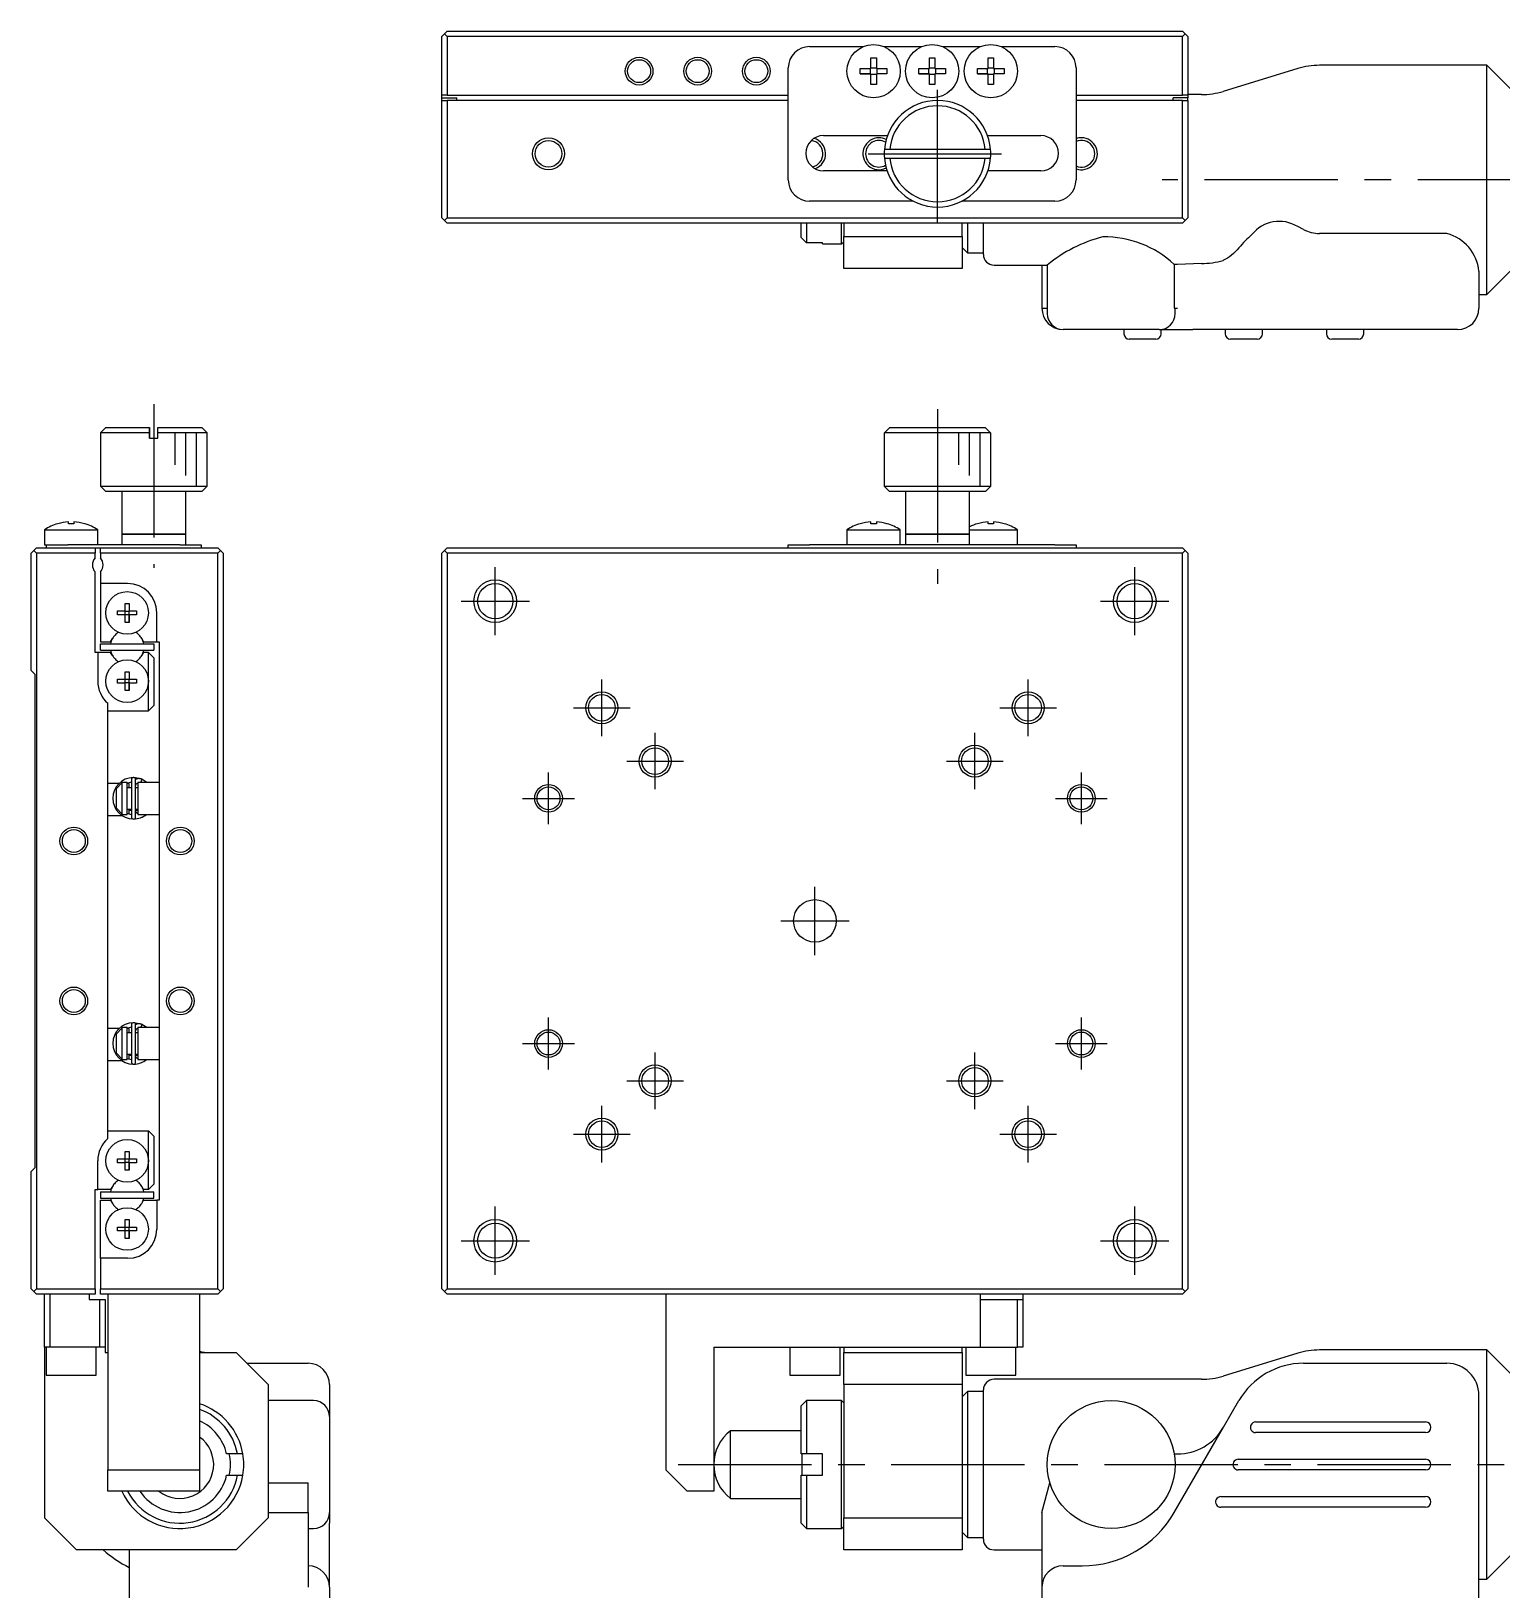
# Model space of a CAD drawing. Extents: x 19 to 476, y 13 to 239.
# Drawn here: x 25.6 to 163.5, y 93.2 to 239.4 of the extents above; entities that cross this region are included whole.
import ezdxf

# ---------------------------------------------------------------- set-up
doc = ezdxf.new("R2010")
doc.units = 0
doc.header["$LTSCALE"] = 10
doc.linetypes.add('CENTER', pattern=[2, 1.25, -0.25, 0.25, -0.25])
doc.layers.get('0').update_dxf_attribs({"linetype": 'CONTINUOUS'})
doc.layers.add('CENTER', color=1, linetype='CENTER')

msp = doc.modelspace()

# ---------------------------------------------------------------- linework, layer by layer
at = {"color": 7, "linetype": 'CONTINUOUS'}
for p, q in [((64.094929, 238.95), (64.344929, 239.2)), ((64.094929, 233.45), (64.094929, 238.95)), ((64.344929, 239.2), (64.594929, 239.45)), ((64.344929, 239.2), (64.594929, 238.95)), ((64.594929, 239.45), (133.594929, 239.45)), ((133.594929, 238.95), (64.594929, 238.95)), ((64.594929, 238.95), (64.594929, 233.45)), ((133.594929, 239.45), (133.844929, 239.2)), ((133.594929, 238.95), (133.844929, 239.2)), ((133.594929, 233.45), (133.594929, 238.95)), ((133.844929, 239.2), (134.094929, 238.95)), ((134.094929, 238.95), (134.094929, 233.45)), ((98.594929, 238), (103.615134, 238)), ((104.334929, 236.95859), (104.854929, 236.95859)), ((104.334929, 235.96), (104.334929, 236.95859)), ((104.854929, 236.95859), (104.854929, 235.96)), ((105.574725, 238), (109.115134, 238)), ((109.834929, 236.95859), (110.354929, 236.95859)), ((109.834929, 235.96), (109.834929, 236.95859)), ((110.354929, 236.95859), (110.354929, 235.96)), ((111.074725, 238), (114.615134, 238)), ((115.334929, 236.95859), (115.854929, 236.95859)), ((115.334929, 235.96), (115.334929, 236.95859)), ((115.854929, 236.95859), (115.854929, 235.96)), ((116.574725, 238), (121.594929, 238)), ((96.594929, 225.5), (96.594929, 236)), ((103.33634, 235.44), (103.33634, 235.96)), ((103.33634, 235.96), (104.334929, 235.96)), ((104.334929, 235.44), (103.33634, 235.44)), ((103.33634, 235.44), (104.293555, 235.44)), ((104.293555, 235.44), (104.293555, 235.96)), ((104.334929, 235.44), (104.293555, 235.44)), ((104.334929, 236.001375), (104.854929, 236.001375)), ((104.334929, 234.44141), (104.334929, 235.44)), ((104.854929, 235.96), (105.853519, 235.96)), ((104.854929, 235.44), (104.854929, 234.44141)), ((105.853519, 235.44), (104.854929, 235.44)), ((104.896304, 235.44), (104.854929, 235.44)), ((104.896304, 235.96), (104.896304, 235.44)), ((105.853519, 235.44), (104.896304, 235.44)), ((105.853519, 235.96), (105.853519, 235.44)), ((108.83634, 235.44), (108.83634, 235.96)), ((108.83634, 235.96), (109.834929, 235.96)), ((109.834929, 235.44), (108.83634, 235.44)), ((108.83634, 235.44), (109.793555, 235.44)), ((109.793555, 235.44), (109.793555, 235.96)), ((109.834929, 235.44), (109.793555, 235.44)), ((109.834929, 236.001375), (110.354929, 236.001375)), ((109.834929, 234.44141), (109.834929, 235.44)), ((110.354929, 235.96), (111.353519, 235.96)), ((110.354929, 235.44), (110.354929, 234.44141)), ((111.353519, 235.44), (110.354929, 235.44)), ((110.396304, 235.44), (110.354929, 235.44)), ((110.396304, 235.96), (110.396304, 235.44)), ((111.353519, 235.44), (110.396304, 235.44)), ((111.353519, 235.96), (111.353519, 235.44)), ((114.33634, 235.44), (114.33634, 235.96)), ((114.33634, 235.96), (115.334929, 235.96)), ((115.334929, 235.44), (114.33634, 235.44)), ((114.33634, 235.44), (115.293555, 235.44)), ((115.293555, 235.44), (115.293555, 235.96)), ((115.334929, 235.44), (115.293555, 235.44)), ((115.334929, 236.001375), (115.854929, 236.001375)), ((115.334929, 234.44141), (115.334929, 235.44)), ((115.854929, 235.96), (116.853519, 235.96)), ((115.854929, 235.44), (115.854929, 234.44141)), ((116.853519, 235.44), (115.854929, 235.44)), ((115.896304, 235.44), (115.854929, 235.44)), ((115.896304, 235.96), (115.896304, 235.44)), ((116.853519, 235.44), (115.896304, 235.44)), ((116.853519, 235.96), (116.853519, 235.44)), ((123.594929, 236), (123.594929, 225.5)), ((144.394984, 235.944461), (137.394875, 233.805539)), ((162.144929, 236.25), (146.440513, 236.25)), ((162.144929, 214.75), (162.144929, 236.25)), ((164.394929, 234), (162.144929, 236.25)), ((104.854929, 235.398625), (104.334929, 235.398625)), ((104.854929, 234.44141), (104.334929, 234.44141)), ((110.354929, 235.398625), (109.834929, 235.398625)), ((110.354929, 234.44141), (109.834929, 234.44141)), ((115.854929, 235.398625), (115.334929, 235.398625)), ((115.854929, 234.44141), (115.334929, 234.44141)), ((64.594929, 233.45), (64.094929, 233.45)), ((64.094929, 233.2), (64.094929, 233.45)), ((64.094929, 233.2), (65.494929, 233.2)), ((64.094929, 232.95), (64.094929, 233.2)), ((64.094929, 221.95), (64.094929, 232.95)), ((64.094929, 232.95), (64.594929, 232.95)), ((64.594929, 233.45), (96.594929, 233.45)), ((64.594929, 232.95), (64.594929, 221.95)), ((96.594929, 232.95), (64.594929, 232.95)), ((65.494929, 232.95), (65.494929, 233.2)), ((123.594929, 233.45), (133.594929, 233.45)), ((133.594929, 232.95), (123.594929, 232.95)), ((134.094929, 233.2), (132.694929, 233.2)), ((132.694929, 232.95), (132.694929, 233.2)), ((134.094929, 233.45), (133.594929, 233.45)), ((133.594929, 221.95), (133.594929, 232.95)), ((133.594929, 232.95), (134.094929, 232.95)), ((135.349346, 233.5), (134.094929, 233.5)), ((134.094929, 233.45), (134.094929, 233.2)), ((134.094929, 232.95), (134.094929, 233.2)), ((134.094929, 232.95), (134.094929, 221.95)), ((99.894929, 229.65), (105.892802, 229.65)), ((115.297057, 229.65), (120.294929, 229.65)), ((106.112742, 228.35), (105.610955, 228.35)), ((115.077116, 228.35), (106.112742, 228.35)), ((115.578904, 228.35), (115.077116, 228.35)), ((105.610955, 227.55), (106.112742, 227.55)), ((105.610955, 227.55), (115.578904, 227.55)), ((106.112742, 227.55), (115.077116, 227.55)), ((115.077116, 227.55), (115.578904, 227.55)), ((105.857842, 226.35), (99.894929, 226.35)), ((120.294929, 226.35), (115.332017, 226.35)), ((108.315127, 223.5), (98.594929, 223.5)), ((121.594929, 223.5), (112.874732, 223.5)), ((64.344929, 221.7), (64.094929, 221.95)), ((64.594929, 221.95), (64.344929, 221.7)), ((64.594929, 221.45), (64.344929, 221.7)), ((64.594929, 221.95), (133.594929, 221.95)), ((133.594929, 221.45), (64.594929, 221.45)), ((97.794929, 220.091673), (97.794929, 221.45)), ((98.294929, 221.45), (98.294929, 219.58392)), ((101.594929, 219.5), (101.594929, 221.45)), ((101.794929, 221.45), (101.794929, 220.2)), ((112.894929, 220.2), (112.894929, 221.45)), ((113.394929, 221.45), (113.394929, 218.65)), ((114.894929, 218.5), (114.894929, 221.45)), ((133.844929, 221.7), (133.594929, 221.95)), ((133.844929, 221.7), (133.594929, 221.45)), ((134.094929, 221.95), (133.844929, 221.7)), ((144.936381, 220.82841), (144.394984, 221.11426)), ((98.294929, 219.58392), (97.794929, 220.091673)), ((99.794929, 219.58392), (98.294929, 219.58392)), ((99.794929, 219.5), (99.794929, 219.58392)), ((99.794929, 219.5), (101.594929, 219.5)), ((101.594929, 219.5), (101.794929, 219.7)), ((101.794929, 220.2), (112.894929, 220.2)), ((101.794929, 217.2), (101.794929, 220.2)), ((112.894929, 220.2), (112.894929, 217.2)), ((158.394929, 220.468847), (146.440513, 220.468847)), ((112.894929, 219.15), (113.394929, 218.65)), ((113.394929, 218.65), (114.894929, 218.65)), ((137.430828, 217.955825), (137.394875, 217.939771)), ((137.623127, 218.053328), (137.430828, 217.955825)), ((137.812742, 218.165072), (137.623127, 218.053328)), ((137.99931, 218.290841), (137.812742, 218.165072)), ((138.182474, 218.430397), (137.99931, 218.290841)), ((138.361885, 218.583471), (138.182474, 218.430397)), ((138.537199, 218.749771), (138.361885, 218.583471)), ((138.708081, 218.92898), (138.537199, 218.749771)), ((138.874204, 219.120753), (138.708081, 218.92898)), ((112.894929, 217.2), (101.794929, 217.2)), ((115.894929, 217.5), (120.894929, 217.5)), ((120.394929, 217.5), (120.394929, 213.45)), ((120.894929, 217.5), (120.894929, 212.95)), ((132.811009, 217.562746), (132.811009, 213.45)), ((133.100701, 217.562746), (132.811009, 217.562746)), ((135.349346, 217.648484), (133.100701, 217.562746)), ((161.394929, 216.937728), (161.394929, 213.45)), ((162.144929, 214.75), (164.394929, 217)), ((161.394929, 214.75), (162.144929, 214.75)), ((120.394929, 213.45), (120.894929, 213.45)), ((132.811009, 213.45), (133.100701, 213.45)), ((132.894929, 212.95), (132.894929, 213.45)), ((131.394929, 211.45), (122.394929, 211.45)), ((128.084269, 211.45), (128.084269, 211.05)), ((131.394929, 211.45), (134.544077, 211.45)), ((131.584269, 211.05), (131.584269, 211.45)), ((140.606254, 211.45), (134.544077, 211.45)), ((137.584269, 211.45), (137.584269, 211.05)), ((144.936381, 211.45), (140.606254, 211.45)), ((141.084269, 211.05), (141.084269, 211.45)), ((158.394929, 211.45), (144.936381, 211.45)), ((147.084269, 211.45), (147.084269, 211.05)), ((150.584269, 211.05), (150.584269, 211.45)), ((159.394929, 211.45), (158.394929, 211.45)), ((131.084269, 210.55), (128.584269, 210.55)), ((140.584269, 210.55), (138.084269, 210.55)), ((150.084269, 210.55), (147.584269, 210.55)), ((32.55, 202.275), (32.05, 201.775)), ((32.55, 202.275), (36.65, 202.275)), ((36.65, 202.275), (36.65, 201.775)), ((36.65, 201.775), (36.65, 202.275)), ((37.45, 202.275), (41.55, 202.275)), ((37.45, 201.775), (37.45, 202.275)), ((42.05, 201.775), (41.55, 202.275)), ((105.610955, 201.775), (106.112742, 202.275)), ((106.112742, 202.275), (115.077116, 202.275)), ((106.112742, 202.275), (115.077116, 202.275)), ((115.077116, 202.275), (115.578904, 201.775)), ((36.65, 201.775), (32.05, 201.775)), ((32.05, 201.775), (32.05, 196.775)), ((36.65, 201.275), (36.65, 201.775)), ((36.65, 201.775), (36.65, 201.275)), ((36.65, 201.275), (37.45, 201.275)), ((42.05, 201.775), (37.45, 201.775)), ((37.45, 201.275), (37.45, 201.775)), ((42.05, 196.775), (42.05, 201.775)), ((105.594929, 201.275), (105.610955, 201.275)), ((105.594929, 201.275), (105.610955, 201.275)), ((105.594929, 201.275), (105.594929, 196.775)), ((115.578904, 201.775), (105.610955, 201.775)), ((105.610955, 201.275), (105.610955, 201.775)), ((115.578904, 201.775), (115.578904, 201.275)), ((115.578904, 201.275), (115.594929, 201.275)), ((115.578904, 201.275), (115.594929, 201.275)), ((115.594929, 196.775), (115.594929, 201.275)), ((32.05, 196.775), (37.05, 196.775)), ((32.05, 196.775), (32.55, 196.275)), ((37.05, 196.275), (32.55, 196.275)), ((34.05, 196.275), (34.05, 192.275)), ((37.05, 196.775), (42.05, 196.775)), ((41.55, 196.275), (37.05, 196.275)), ((40.05, 192.275), (40.05, 196.275)), ((41.55, 196.275), (42.05, 196.775)), ((105.594929, 196.775), (115.594929, 196.775)), ((105.594929, 196.775), (106.094929, 196.275)), ((115.094929, 196.275), (106.094929, 196.275)), ((107.594929, 196.275), (107.594929, 192.275)), ((113.594929, 192.275), (113.594929, 196.275)), ((115.094929, 196.275), (115.594929, 196.775)), ((28.04141, 193.237581), (28.038067, 193.244436)), ((29.04, 193.237581), (29.04, 193.409953)), ((29.56, 193.237581), (29.04, 193.237581)), ((29.56, 193.409953), (29.56, 193.237581)), ((30.561933, 193.244436), (30.55859, 193.237581)), ((103.33634, 193.237581), (103.332997, 193.244436)), ((103.33634, 193.237581), (103.332997, 193.244436)), ((104.334929, 193.237581), (104.334929, 193.409953)), ((104.854929, 193.237581), (104.334929, 193.237581)), ((104.854929, 193.409953), (104.854929, 193.237581)), ((105.856862, 193.244436), (105.853519, 193.237581)), ((105.856862, 193.244436), (105.853519, 193.237581)), ((114.33634, 193.237581), (114.332997, 193.244436)), ((114.33634, 193.237581), (114.332997, 193.244436)), ((115.334929, 193.237581), (115.334929, 193.409953)), ((115.854929, 193.237581), (115.334929, 193.237581)), ((115.854929, 193.409953), (115.854929, 193.237581)), ((116.856862, 193.244436), (116.853519, 193.237581)), ((116.856862, 193.244436), (116.853519, 193.237581)), ((26.8, 192.666657), (31.8, 192.666657)), ((26.8, 192.666657), (26.8, 191.275)), ((31.8, 191.275), (31.8, 192.666657)), ((34.05, 192.275), (37.05, 192.275)), ((37.05, 192.275), (34.05, 192.275)), ((34.05, 192.275), (34.05, 191.275)), ((37.05, 192.275), (40.05, 192.275)), ((40.05, 192.275), (37.05, 192.275)), ((40.05, 191.275), (40.05, 192.275)), ((102.094929, 192.666657), (107.094929, 192.666657)), ((102.094929, 192.666657), (102.094929, 191.275)), ((107.094929, 191.275), (107.094929, 192.666657)), ((107.594929, 192.275), (113.594929, 192.275)), ((113.594929, 192.275), (107.594929, 192.275)), ((107.594929, 192.275), (107.594929, 191.275)), ((113.594929, 192.666657), (118.094929, 192.666657)), ((113.594929, 191.275), (113.594929, 192.275)), ((118.094929, 191.275), (118.094929, 192.666657)), ((25.8, 190.725), (25.55, 190.475)), ((25.55, 179.475), (25.55, 190.475)), ((25.8, 190.725), (26.05, 190.975)), ((26.05, 190.475), (25.8, 190.725)), ((26.05, 190.975), (31.55, 190.975)), ((26.05, 190.475), (26.05, 121.475)), ((31.55, 190.475), (26.05, 190.475)), ((26.8, 191.275), (27, 191.275)), ((27, 190.975), (27, 191.275)), ((27, 191.275), (29, 191.275)), ((30.375, 191.275), (29, 191.275)), ((39.5, 191.275), (30.375, 191.275)), ((31.55, 190.975), (32.05, 190.975)), ((31.55, 190.975), (31.55, 190.475)), ((31.55, 190.036438), (31.55, 190.475)), ((32.05, 190.975), (43.05, 190.975)), ((32.05, 190.475), (32.05, 190.975)), ((32.05, 190.475), (32.05, 190.036438)), ((43.05, 190.475), (32.05, 190.475)), ((39.5, 191.275), (41.5, 191.275)), ((41.5, 191.275), (41.5, 190.975)), ((43.05, 190.975), (43.3, 190.725)), ((43.3, 190.725), (43.05, 190.475)), ((43.05, 121.475), (43.05, 190.475)), ((43.55, 190.475), (43.3, 190.725)), ((43.55, 190.475), (43.55, 121.475)), ((64.344929, 190.725), (64.094929, 190.475)), ((64.094929, 121.475), (64.094929, 190.475)), ((64.594929, 190.975), (64.344929, 190.725)), ((64.594929, 190.475), (64.344929, 190.725)), ((64.594929, 190.975), (133.594929, 190.975)), ((133.594929, 190.475), (64.594929, 190.475)), ((64.594929, 190.475), (64.594929, 121.475)), ((96.594929, 190.975), (96.594929, 191.275)), ((96.594929, 191.275), (98.594929, 191.275)), ((103.519929, 191.275), (98.594929, 191.275)), ((105.669929, 191.275), (103.519929, 191.275)), ((109.019929, 191.275), (105.669929, 191.275)), ((111.169929, 191.275), (109.019929, 191.275)), ((114.519929, 191.275), (111.169929, 191.275)), ((116.669929, 191.275), (114.519929, 191.275)), ((121.594929, 191.275), (116.669929, 191.275)), ((121.594929, 191.275), (123.594929, 191.275)), ((123.594929, 191.275), (123.594929, 190.975)), ((133.844929, 190.725), (133.594929, 190.975)), ((133.844929, 190.725), (133.594929, 190.475)), ((133.594929, 121.475), (133.594929, 190.475)), ((134.094929, 190.475), (133.844929, 190.725)), ((134.094929, 190.475), (134.094929, 121.475)), ((31.55, 181.175), (31.55, 188.713562)), ((32.05, 188.713562), (32.05, 187.625)), ((34.6, 187.625), (32.05, 187.625)), ((32.05, 187.625), (32.05, 182.175)), ((34.37, 185.761361), (34.73, 185.761361)), ((34.37, 185.055), (34.37, 185.761361)), ((34.73, 185.761361), (34.73, 185.055)), ((34.73, 185.761361), (34.73, 185.055)), ((33.663639, 185.055), (34.37, 185.055)), ((33.663639, 184.695), (33.663639, 185.055)), ((34.37, 184.695), (33.663639, 184.695)), ((34.380372, 185.044628), (34.37, 185.055)), ((34.380372, 184.705372), (34.37, 184.695)), ((34.37, 183.988639), (34.37, 184.695)), ((34.380372, 184.705372), (34.380372, 185.044628)), ((34.380372, 185.044628), (34.719628, 185.044628)), ((34.719628, 184.705372), (34.380372, 184.705372)), ((34.719628, 185.044628), (34.73, 185.055)), ((34.719628, 185.044628), (34.719628, 184.705372)), ((34.719628, 184.705372), (34.73, 184.695)), ((34.73, 185.055), (35.436361, 185.055)), ((34.73, 184.695), (34.73, 183.988639)), ((35.436361, 184.695), (34.73, 184.695)), ((34.73, 183.988639), (34.73, 184.695)), ((35.436361, 185.055), (35.436361, 184.695)), ((37.35, 182.175), (37.35, 184.875)), ((34.73, 183.988639), (34.37, 183.988639)), ((32.05, 182.175), (33.005588, 182.175)), ((32.05, 181.975), (37.05, 181.975)), ((32.05, 181.375), (32.05, 181.975)), ((32.05, 181.375), (37.05, 181.375)), ((33.005588, 182.175), (33.175185, 182.46875)), ((35.924815, 182.46875), (36.094412, 182.175)), ((36.094412, 182.175), (37.35, 182.175)), ((37.05, 181.975), (37.05, 181.375)), ((37.35, 182.175), (37.55, 182.175)), ((37.55, 182.175), (37.55, 129.775)), ((31.8, 181.175), (31.55, 181.175)), ((31.8, 181.175), (31.8, 178.475)), ((33.005588, 181.175), (31.8, 181.175)), ((33.175185, 180.88125), (33.005588, 181.175)), ((36.094412, 181.175), (35.924815, 180.88125)), ((36.55, 181.175), (36.094412, 181.175)), ((36.55, 178.475), (36.55, 181.175)), ((36.55, 181.175), (37.05, 180.675)), ((37.05, 180.675), (37.05, 176.175)), ((25.55, 179.475), (25.9, 179.125)), ((25.9, 179.125), (25.9, 132.825)), ((33.663639, 178.655), (34.37, 178.655)), ((33.663639, 178.295), (33.663639, 178.655)), ((34.37, 179.361361), (34.73, 179.361361)), ((34.37, 178.655), (34.37, 179.361361)), ((34.380372, 178.644628), (34.37, 178.655)), ((34.380372, 178.305372), (34.380372, 178.644628)), ((34.380372, 178.644628), (34.719628, 178.644628)), ((34.719628, 178.644628), (34.73, 178.655)), ((34.719628, 178.644628), (34.719628, 178.305372)), ((34.73, 179.361361), (34.73, 178.655)), ((34.73, 179.361361), (34.73, 178.655)), ((34.73, 178.655), (35.436361, 178.655)), ((35.436361, 178.655), (35.436361, 178.295)), ((36.55, 175.675), (36.55, 178.475)), ((34.37, 178.295), (33.663639, 178.295)), ((34.380372, 178.305372), (34.37, 178.295)), ((34.37, 177.588639), (34.37, 178.295)), ((34.73, 177.588639), (34.37, 177.588639)), ((34.719628, 178.305372), (34.380372, 178.305372)), ((34.719628, 178.305372), (34.73, 178.295)), ((34.73, 178.295), (34.73, 177.588639)), ((35.436361, 178.295), (34.73, 178.295)), ((34.73, 177.588639), (34.73, 178.295)), ((32.75, 135.554062), (32.75, 176.395938)), ((32.75, 175.675), (36.55, 175.675)), ((37.05, 176.175), (36.55, 175.675)), ((33.798683, 168.875), (32.75, 168.875)), ((33.55, 168.391515), (34.05, 168.920683)), ((33.55, 166.558485), (33.55, 168.391515)), ((34.05, 168.975), (34.05, 168.920683)), ((34.55, 168.975), (34.05, 168.975)), ((34.05, 168.920683), (34.05, 166.029317)), ((34.54981, 168.917321), (34.961485, 169.028536)), ((34.55, 165.975), (34.55, 168.975)), ((34.75, 168.875), (34.55, 168.875)), ((34.961506, 168.475), (34.55, 168.475)), ((34.75, 168.475), (34.75, 168.875)), ((34.961506, 169.234909), (34.961506, 165.734909)), ((35.931103, 169.268008), (35.183654, 169.428626)), ((35.358138, 169.262204), (35.34999, 169.258279)), ((35.351506, 165.734909), (35.351506, 169.234909)), ((35.351506, 168.633228), (35.35184, 168.647462)), ((35.55, 168.475), (35.351506, 168.475)), ((35.35184, 168.647462), (35.352902, 168.662451)), ((35.352902, 168.662451), (35.354689, 168.677369)), ((35.354689, 168.677369), (35.357198, 168.692181)), ((35.357198, 168.692181), (35.360422, 168.706853)), ((35.389511, 169.276115), (35.358138, 169.262204)), ((35.360422, 168.706853), (35.364354, 168.721349)), ((35.364354, 168.721349), (35.368987, 168.735635)), ((35.368987, 168.735635), (35.374309, 168.749678)), ((35.374309, 168.749678), (35.380309, 168.763444)), ((35.380309, 168.763444), (35.386973, 168.776901)), ((35.386973, 168.776901), (35.394288, 168.790015)), ((35.421527, 169.288441), (35.389511, 169.276115)), ((35.394288, 168.790015), (35.402236, 168.802755)), ((35.402236, 168.802755), (35.410801, 168.81509)), ((35.410801, 168.81509), (35.419963, 168.826989)), ((35.419963, 168.826989), (35.429701, 168.838423)), ((35.454107, 169.29915), (35.421527, 169.288441)), ((35.429701, 168.838423), (35.439994, 168.849363)), ((35.439994, 168.849363), (35.450817, 168.859781)), ((35.450817, 168.859781), (35.462147, 168.869649)), ((35.487171, 169.308217), (35.454107, 169.29915)), ((35.462147, 168.869649), (35.473957, 168.878944)), ((35.473957, 168.878944), (35.486219, 168.887638)), ((35.486219, 168.887638), (35.498903, 168.89571)), ((35.52064, 169.315621), (35.487171, 169.308217)), ((35.498903, 168.89571), (35.51198, 168.903138)), ((35.51198, 168.903138), (35.525418, 168.9099)), ((35.55443, 169.321344), (35.52064, 169.315621)), ((35.525418, 168.9099), (35.539183, 168.915978)), ((35.539183, 168.915978), (35.549977, 168.920178)), ((35.55, 168.975), (35.55, 165.975)), ((37.55, 168.975), (35.55, 168.975)), ((35.588459, 169.325371), (35.55443, 169.321344)), ((35.622643, 169.327693), (35.588459, 169.325371)), ((35.656901, 169.328304), (35.622643, 169.327693)), ((35.691147, 169.327203), (35.656901, 169.328304)), ((35.725298, 169.324392), (35.691147, 169.327203)), ((35.75927, 169.319877), (35.725298, 169.324392)), ((35.79298, 169.31367), (35.75927, 169.319877)), ((35.826346, 169.305784), (35.79298, 169.31367)), ((35.821911, 168.986398), (35.815732, 168.975)), ((35.828245, 168.998513), (35.821911, 168.986398)), ((35.930579, 169.268246), (35.8263, 168.974989)), ((35.859286, 169.296239), (35.826346, 169.305784)), ((35.834692, 169.011263), (35.828245, 168.998513)), ((35.84121, 169.024565), (35.834692, 169.011263)), ((35.847754, 169.038328), (35.84121, 169.024565)), ((35.854281, 169.052461), (35.847754, 169.038328)), ((35.860747, 169.06687), (35.854281, 169.052461)), ((35.891717, 169.285057), (35.859286, 169.296239)), ((35.867109, 169.081458), (35.860747, 169.06687)), ((35.873325, 169.096128), (35.867109, 169.081458)), ((35.879353, 169.110781), (35.873325, 169.096128)), ((35.885152, 169.125321), (35.879353, 169.110781)), ((35.890685, 169.139649), (35.885152, 169.125321)), ((35.895913, 169.15367), (35.890685, 169.139649)), ((35.921894, 169.272982), (35.891717, 169.285057)), ((35.900803, 169.167291), (35.895913, 169.15367)), ((35.905321, 169.18042), (35.900803, 169.167291)), ((35.909438, 169.19297), (35.905321, 169.18042)), ((35.913125, 169.204857), (35.909438, 169.19297)), ((35.916359, 169.216001), (35.913125, 169.204857)), ((35.919117, 169.226328), (35.916359, 169.216001)), ((35.921381, 169.235769), (35.919117, 169.226328)), ((35.920628, 169.27325), (35.922567, 169.272593)), ((35.923136, 169.244261), (35.921381, 169.235769)), ((36.404437, 168.975223), (35.921474, 169.272171)), ((35.922567, 169.272593), (35.923989, 169.270741)), ((35.92437, 169.251747), (35.923136, 169.244261)), ((35.923989, 169.270741), (35.924884, 169.267706)), ((35.925076, 169.258177), (35.92437, 169.251747)), ((35.924884, 169.267706), (35.925247, 169.263509)), ((35.925247, 169.263509), (35.925076, 169.258177)), ((35.95077, 169.259342), (35.931103, 169.268008)), ((32.75, 165.875), (34.067927, 165.875)), ((34.05, 166.029317), (33.55, 166.558485)), ((34.05, 166.029317), (34.05, 165.975)), ((34.05, 165.975), (34.55, 165.975)), ((34.961452, 165.941596), (34.549851, 166.052142)), ((34.55, 166.475), (34.961506, 166.475)), ((34.75, 165.983123), (34.75, 166.475)), ((34.75, 166.375), (34.961506, 166.375)), ((35.351506, 166.475), (35.55, 166.475)), ((35.351506, 166.375), (35.55, 166.375)), ((35.35159, 166.329552), (35.351506, 166.336589)), ((35.352303, 166.314539), (35.35159, 166.329552)), ((35.353744, 166.299577), (35.352303, 166.314539)), ((35.355909, 166.284699), (35.353744, 166.299577)), ((35.358795, 166.269943), (35.355909, 166.284699)), ((35.362396, 166.255341), (35.358795, 166.269943)), ((35.366703, 166.24093), (35.362396, 166.255341)), ((35.371708, 166.226744), (35.366703, 166.24093)), ((35.377401, 166.212816), (35.371708, 166.226744)), ((35.383769, 166.199181), (35.377401, 166.212816)), ((35.390798, 166.185871), (35.383769, 166.199181)), ((35.398473, 166.17292), (35.390798, 166.185871)), ((35.406778, 166.16036), (35.398473, 166.17292)), ((35.415693, 166.148223), (35.406778, 166.16036)), ((35.425199, 166.136538), (35.415693, 166.148223)), ((35.435274, 166.125336), (35.425199, 166.136538)), ((35.445894, 166.114647), (35.435274, 166.125336)), ((35.457036, 166.104497), (35.445894, 166.114647)), ((35.468673, 166.094914), (35.457036, 166.104497)), ((35.480777, 166.085924), (35.468673, 166.094914)), ((35.493318, 166.077551), (35.480777, 166.085924)), ((35.506267, 166.069817), (35.493318, 166.077551)), ((35.519591, 166.062745), (35.506267, 166.069817)), ((35.533257, 166.056354), (35.519591, 166.062745)), ((35.54723, 166.050663), (35.533257, 166.056354)), ((35.549981, 166.049638), (35.54723, 166.050663)), ((35.55, 165.975), (37.55, 165.975)), ((35.863649, 165.674978), (35.864961, 165.675405)), ((35.864961, 165.675405), (35.866138, 165.67579)), ((35.866138, 165.67579), (35.867401, 165.676207)), ((35.867401, 165.676207), (35.869494, 165.676903)), ((35.869494, 165.676903), (35.872134, 165.677791)), ((35.872134, 165.677791), (35.873183, 165.678148)), ((35.873183, 165.678148), (35.8751, 165.678804)), ((35.8751, 165.678804), (35.876293, 165.679216)), ((35.876293, 165.679216), (35.880602, 165.680723)), ((35.880602, 165.680723), (35.882031, 165.68123)), ((35.882031, 165.68123), (35.884843, 165.682238)), ((35.884843, 165.682238), (35.921894, 165.696835)), ((35.91821, 165.697078), (35.920628, 165.696567)), ((35.920628, 165.696567), (35.920322, 165.697295)), ((35.921894, 165.696835), (35.920628, 165.696567)), ((35.921662, 165.697726), (35.939585, 165.705508)), ((34.961506, 146.234909), (34.961506, 142.734909)), ((35.95077, 146.259342), (35.183654, 146.428626)), ((35.358138, 146.262204), (35.34999, 146.258279)), ((35.351506, 142.734909), (35.351506, 146.234909)), ((35.389511, 146.276115), (35.358138, 146.262204)), ((35.421527, 146.288441), (35.389511, 146.276115)), ((35.454107, 146.29915), (35.421527, 146.288441)), ((35.487171, 146.308217), (35.454107, 146.29915)), ((35.52064, 146.315621), (35.487171, 146.308217)), ((35.55443, 146.321344), (35.52064, 146.315621)), ((35.588459, 146.325371), (35.55443, 146.321344)), ((35.622643, 146.327693), (35.588459, 146.325371)), ((35.656901, 146.328304), (35.622643, 146.327693)), ((35.691147, 146.327203), (35.656901, 146.328304)), ((35.725298, 146.324392), (35.691147, 146.327203)), ((35.75927, 146.319877), (35.725298, 146.324392)), ((35.79298, 146.31367), (35.75927, 146.319877)), ((35.826346, 146.305784), (35.79298, 146.31367)), ((35.930579, 146.268246), (35.8263, 145.974989)), ((35.859286, 146.296239), (35.826346, 146.305784)), ((35.891717, 146.285057), (35.859286, 146.296239)), ((35.921894, 146.272982), (35.891717, 146.285057)), ((35.919117, 146.226328), (35.916359, 146.216001)), ((35.921381, 146.235769), (35.919117, 146.226328)), ((35.920628, 146.27325), (35.922567, 146.272593)), ((35.923136, 146.244261), (35.921381, 146.235769)), ((36.404437, 145.975223), (35.921474, 146.272171)), ((35.922567, 146.272593), (35.923989, 146.270741)), ((35.92437, 146.251747), (35.923136, 146.244261)), ((35.923989, 146.270741), (35.924884, 146.267706)), ((35.925076, 146.258177), (35.92437, 146.251747)), ((35.924884, 146.267706), (35.925247, 146.263509)), ((35.925247, 146.263509), (35.925076, 146.258177)), ((33.798683, 145.875), (32.75, 145.875)), ((33.55, 145.391515), (34.05, 145.920683)), ((33.55, 143.558485), (33.55, 145.391515)), ((34.05, 145.975), (34.05, 145.920683)), ((34.55, 145.975), (34.05, 145.975)), ((34.05, 145.920683), (34.05, 143.029317)), ((34.54981, 145.917321), (34.961485, 146.028536)), ((34.55, 142.975), (34.55, 145.975)), ((34.75, 145.875), (34.55, 145.875)), ((34.961506, 145.475), (34.55, 145.475)), ((34.75, 145.475), (34.75, 145.875)), ((35.351506, 145.633228), (35.35184, 145.647462)), ((35.55, 145.475), (35.351506, 145.475)), ((35.35184, 145.647462), (35.352902, 145.662451)), ((35.352902, 145.662451), (35.354689, 145.677369)), ((35.354689, 145.677369), (35.357198, 145.692181)), ((35.357198, 145.692181), (35.360422, 145.706853)), ((35.360422, 145.706853), (35.364354, 145.721349)), ((35.364354, 145.721349), (35.368987, 145.735635)), ((35.368987, 145.735635), (35.374309, 145.749678)), ((35.374309, 145.749678), (35.380309, 145.763444)), ((35.380309, 145.763444), (35.386973, 145.776901)), ((35.386973, 145.776901), (35.394288, 145.790015)), ((35.394288, 145.790015), (35.402236, 145.802755)), ((35.402236, 145.802755), (35.410801, 145.81509)), ((35.410801, 145.81509), (35.419963, 145.826989)), ((35.419963, 145.826989), (35.429701, 145.838423)), ((35.429701, 145.838423), (35.439994, 145.849363)), ((35.439994, 145.849363), (35.450817, 145.859781)), ((35.450817, 145.859781), (35.462147, 145.869649)), ((35.462147, 145.869649), (35.473957, 145.878944)), ((35.473957, 145.878944), (35.486219, 145.887638)), ((35.486219, 145.887638), (35.498903, 145.89571)), ((35.498903, 145.89571), (35.51198, 145.903138)), ((35.51198, 145.903138), (35.525418, 145.9099)), ((35.525418, 145.9099), (35.539183, 145.915978)), ((35.539183, 145.915978), (35.549977, 145.920178)), ((35.55, 145.975), (35.55, 142.975)), ((37.55, 145.975), (35.55, 145.975)), ((35.821911, 145.986398), (35.815732, 145.975)), ((35.828245, 145.998513), (35.821911, 145.986398)), ((35.834692, 146.011263), (35.828245, 145.998513)), ((35.84121, 146.024565), (35.834692, 146.011263)), ((35.847754, 146.038328), (35.84121, 146.024565)), ((35.854281, 146.052461), (35.847754, 146.038328)), ((35.860747, 146.06687), (35.854281, 146.052461)), ((35.867109, 146.081458), (35.860747, 146.06687)), ((35.873325, 146.096128), (35.867109, 146.081458)), ((35.879353, 146.110781), (35.873325, 146.096128)), ((35.885152, 146.125321), (35.879353, 146.110781)), ((35.890685, 146.139649), (35.885152, 146.125321)), ((35.895913, 146.15367), (35.890685, 146.139649)), ((35.900803, 146.167291), (35.895913, 146.15367)), ((35.905321, 146.18042), (35.900803, 146.167291)), ((35.909438, 146.19297), (35.905321, 146.18042)), ((35.913125, 146.204857), (35.909438, 146.19297)), ((35.916359, 146.216001), (35.913125, 146.204857)), ((34.05, 143.029317), (33.55, 143.558485)), ((34.55, 143.475), (34.961506, 143.475)), ((34.75, 142.983123), (34.75, 143.475)), ((34.75, 143.375), (34.961506, 143.375)), ((35.351506, 143.475), (35.55, 143.475)), ((35.351506, 143.375), (35.55, 143.375)), ((35.35159, 143.329552), (35.351506, 143.336589)), ((35.352303, 143.314539), (35.35159, 143.329552)), ((35.353744, 143.299577), (35.352303, 143.314539)), ((32.75, 142.875), (34.067927, 142.875)), ((34.05, 143.029317), (34.05, 142.975)), ((34.05, 142.975), (34.55, 142.975)), ((34.961452, 142.941596), (34.549851, 143.052142)), ((35.355909, 143.284699), (35.353744, 143.299577)), ((35.358795, 143.269943), (35.355909, 143.284699)), ((35.362396, 143.255341), (35.358795, 143.269943)), ((35.366703, 143.24093), (35.362396, 143.255341)), ((35.371708, 143.226744), (35.366703, 143.24093)), ((35.377401, 143.212816), (35.371708, 143.226744)), ((35.383769, 143.199181), (35.377401, 143.212816)), ((35.390798, 143.185871), (35.383769, 143.199181)), ((35.398473, 143.17292), (35.390798, 143.185871)), ((35.406778, 143.16036), (35.398473, 143.17292)), ((35.415693, 143.148223), (35.406778, 143.16036)), ((35.425199, 143.136538), (35.415693, 143.148223)), ((35.435274, 143.125336), (35.425199, 143.136538)), ((35.445894, 143.114647), (35.435274, 143.125336)), ((35.457036, 143.104497), (35.445894, 143.114647)), ((35.468673, 143.094914), (35.457036, 143.104497)), ((35.480777, 143.085924), (35.468673, 143.094914)), ((35.493318, 143.077551), (35.480777, 143.085924)), ((35.506267, 143.069817), (35.493318, 143.077551)), ((35.519591, 143.062745), (35.506267, 143.069817)), ((35.533257, 143.056354), (35.519591, 143.062745)), ((35.54723, 143.050663), (35.533257, 143.056354)), ((35.549981, 143.049638), (35.54723, 143.050663)), ((35.55, 142.975), (37.55, 142.975)), ((35.863649, 142.674978), (35.864961, 142.675405)), ((35.864961, 142.675405), (35.866138, 142.67579)), ((35.866138, 142.67579), (35.867401, 142.676207)), ((35.867401, 142.676207), (35.869494, 142.676903)), ((35.869494, 142.676903), (35.872134, 142.677791)), ((35.872134, 142.677791), (35.873183, 142.678148)), ((35.873183, 142.678148), (35.8751, 142.678804)), ((35.8751, 142.678804), (35.876293, 142.679216)), ((35.876293, 142.679216), (35.880602, 142.680723)), ((35.880602, 142.680723), (35.882031, 142.68123)), ((35.882031, 142.68123), (35.884843, 142.682238)), ((35.884843, 142.682238), (35.921894, 142.696835)), ((35.91821, 142.697078), (35.920628, 142.696567)), ((35.920628, 142.696567), (35.920322, 142.697295)), ((35.921894, 142.696835), (35.920628, 142.696567)), ((35.921662, 142.697726), (35.939585, 142.705508)), ((32.75, 136.275), (36.55, 136.275)), ((36.55, 133.475), (36.55, 136.275)), ((36.55, 136.275), (37.05, 135.775)), ((37.05, 135.775), (37.05, 131.275)), ((31.8, 130.775), (31.8, 133.475)), ((33.663639, 133.655), (34.37, 133.655)), ((33.663639, 133.295), (33.663639, 133.655)), ((34.37, 133.295), (33.663639, 133.295)), ((34.37, 134.361361), (34.73, 134.361361)), ((34.37, 133.655), (34.37, 134.361361)), ((34.380372, 133.644628), (34.37, 133.655)), ((34.380372, 133.305372), (34.37, 133.295)), ((34.37, 132.588639), (34.37, 133.295)), ((34.380372, 133.305372), (34.380372, 133.644628)), ((34.380372, 133.644628), (34.719628, 133.644628)), ((34.719628, 133.305372), (34.380372, 133.305372)), ((34.719628, 133.644628), (34.73, 133.655)), ((34.719628, 133.644628), (34.719628, 133.305372)), ((34.719628, 133.305372), (34.73, 133.295)), ((34.73, 134.361361), (34.73, 133.655)), ((34.73, 134.361361), (34.73, 133.655)), ((34.73, 133.655), (35.436361, 133.655)), ((34.73, 133.295), (34.73, 132.588639)), ((35.436361, 133.295), (34.73, 133.295)), ((34.73, 132.588639), (34.73, 133.295)), ((35.436361, 133.655), (35.436361, 133.295)), ((36.55, 130.775), (36.55, 133.475)), ((25.9, 132.825), (25.55, 132.475)), ((25.55, 121.475), (25.55, 132.475)), ((34.73, 132.588639), (34.37, 132.588639)), ((31.55, 130.775), (31.8, 130.775)), ((31.55, 121.475), (31.55, 130.775)), ((33.005588, 130.775), (31.8, 130.775)), ((32.05, 130.575), (37.05, 130.575)), ((32.05, 130.575), (32.05, 129.975)), ((33.175185, 131.06875), (33.005588, 130.775)), ((36.094412, 130.775), (35.924815, 131.06875)), ((36.55, 130.775), (36.094412, 130.775)), ((37.05, 131.275), (36.55, 130.775)), ((37.05, 129.975), (37.05, 130.575)), ((32.05, 129.975), (37.05, 129.975)), ((32.05, 129.775), (33.005588, 129.775)), ((32.05, 124.325), (32.05, 129.775)), ((33.005588, 129.775), (33.175185, 129.48125)), ((35.924815, 129.48125), (36.094412, 129.775)), ((36.094412, 129.775), (37.35, 129.775)), ((37.35, 129.775), (37.35, 127.075)), ((37.55, 129.775), (37.35, 129.775)), ((33.663639, 127.255), (34.37, 127.255)), ((33.663639, 126.895), (33.663639, 127.255)), ((34.37, 127.961361), (34.73, 127.961361)), ((34.37, 127.255), (34.37, 127.961361)), ((34.380372, 127.244628), (34.37, 127.255)), ((34.380372, 126.905372), (34.380372, 127.244628)), ((34.380372, 127.244628), (34.719628, 127.244628)), ((34.719628, 127.244628), (34.73, 127.255)), ((34.719628, 127.244628), (34.719628, 126.905372)), ((34.73, 127.961361), (34.73, 127.255)), ((34.73, 127.961361), (34.73, 127.255)), ((34.73, 127.255), (35.436361, 127.255)), ((35.436361, 127.255), (35.436361, 126.895)), ((34.37, 126.895), (33.663639, 126.895)), ((34.380372, 126.905372), (34.37, 126.895)), ((34.37, 126.188639), (34.37, 126.895)), ((34.73, 126.188639), (34.37, 126.188639)), ((34.719628, 126.905372), (34.380372, 126.905372)), ((34.719628, 126.905372), (34.73, 126.895)), ((34.73, 126.895), (34.73, 126.188639)), ((35.436361, 126.895), (34.73, 126.895)), ((34.73, 126.188639), (34.73, 126.895)), ((34.6, 124.325), (32.05, 124.325)), ((32.05, 124.325), (32.05, 121.475)), ((25.55, 121.475), (25.8, 121.225)), ((25.8, 121.225), (26.05, 121.475)), ((26.05, 121.475), (31.55, 121.475)), ((31.55, 121.475), (31.55, 120.975)), ((32.05, 121.475), (43.05, 121.475)), ((32.05, 120.975), (32.05, 121.475)), ((43.05, 121.475), (43.3, 121.225)), ((43.55, 121.475), (43.3, 121.225)), ((64.094929, 121.475), (64.344929, 121.225)), ((64.594929, 121.475), (64.344929, 121.225)), ((64.594929, 121.475), (133.594929, 121.475)), ((133.844929, 121.225), (133.594929, 121.475)), ((133.844929, 121.225), (134.094929, 121.475)), ((26.05, 120.975), (25.8, 121.225)), ((31.55, 120.975), (26.05, 120.975)), ((26.8, 115.975), (26.8, 120.975)), ((27.3, 120.975), (27.3, 115.975)), ((31, 120.975), (31, 120.475)), ((31, 120.475), (32, 120.475)), ((32, 115.975), (32, 120.475)), ((32, 120.475), (32.5, 120.475)), ((43.05, 120.975), (32.05, 120.975)), ((32.5, 120.475), (32.5, 115.975)), ((32.75, 120.975), (32.75, 104.475)), ((41.35, 120.975), (41.35, 104.475)), ((43.3, 121.225), (43.05, 120.975)), ((64.344929, 121.225), (64.594929, 120.975)), ((133.594929, 120.975), (64.594929, 120.975)), ((85.094929, 120.975), (85.094929, 104.475)), ((114.594929, 120.975), (114.594929, 115.975)), ((114.594929, 120.475), (118.094929, 120.475)), ((118.094929, 115.975), (118.094929, 120.475)), ((118.094929, 120.475), (118.594929, 120.475)), ((118.594929, 120.975), (118.594929, 120.475)), ((118.594929, 120.475), (118.594929, 115.975)), ((133.594929, 120.975), (133.844929, 121.225)), ((27.3, 115.975), (26.8, 115.975)), ((26.8, 115.975), (26.8, 99.975)), ((26.95, 115.975), (26.95, 113.375)), ((32, 115.975), (27.3, 115.975)), ((31.65, 113.375), (31.65, 115.975)), ((32.5, 115.975), (32, 115.975)), ((32.5, 115.975), (32.5, 115.475)), ((89.594929, 115.975), (114.594929, 115.975)), ((89.594929, 115.975), (89.594929, 102.475)), ((96.744929, 115.975), (96.744929, 113.375)), ((101.444929, 113.375), (101.444929, 115.975)), ((101.794929, 115.975), (101.794929, 115.475)), ((112.894929, 115.475), (112.894929, 115.975)), ((113.244929, 115.975), (113.244929, 113.375)), ((114.594929, 115.975), (118.094929, 115.975)), ((117.944929, 113.375), (117.944929, 115.975)), ((118.594929, 115.975), (118.094929, 115.975)), ((162.144929, 115.725), (146.440513, 115.725)), ((162.144929, 94.225), (162.144929, 115.725)), ((164.394929, 113.475), (162.144929, 115.725)), ((32.5, 115.475), (32.75, 115.475)), ((41.35, 115.475), (44.8, 115.475)), ((47.8, 112.475), (44.8, 115.475)), ((45.8, 114.475), (51.55, 114.475)), ((101.794929, 115.475), (112.894929, 115.475)), ((101.794929, 112.475), (101.794929, 115.475)), ((112.894929, 115.475), (112.894929, 112.475)), ((144.394984, 115.419461), (137.394875, 113.280539)), ((144.936381, 114.475), (158.394929, 114.475)), ((26.95, 113.375), (31.65, 113.375)), ((96.744929, 113.375), (99.094929, 113.375)), ((99.094929, 113.375), (101.444929, 113.375)), ((113.244929, 113.375), (115.594929, 113.375)), ((115.594929, 113.375), (117.944929, 113.375)), ((135.349346, 112.975), (115.894929, 112.975)), ((47.8, 112.475), (47.8, 99.975)), ((53.55, 112.475), (53.55, 109.975)), ((101.794929, 112.475), (101.794929, 99.975)), ((112.894929, 112.475), (101.794929, 112.475)), ((112.894929, 112.475), (112.894929, 99.975)), ((113.394929, 111.825), (112.894929, 111.325)), ((113.394929, 111.825), (113.394929, 98.125)), ((114.894929, 111.825), (113.394929, 111.825)), ((114.894929, 97.975), (114.894929, 111.975)), ((161.394929, 74.19734), (161.394929, 111.475)), ((52.05, 110.975), (47.8, 110.975)), ((53.55, 109.975), (53.55, 109.475)), ((98.294929, 110.975), (97.794929, 110.475)), ((97.794929, 105.975), (97.794929, 110.475)), ((98.294929, 110.975), (98.294929, 105.975)), ((101.594929, 110.975), (98.294929, 110.975)), ((101.594929, 104.975), (101.594929, 110.975)), ((101.794929, 110.775), (101.594929, 110.975)), ((137.430828, 108.475), (138.874204, 110.975)), ((53.55, 109.475), (53.55, 104.975)), ((132.812026, 100.475), (137.430828, 108.475)), ((140.446618, 108.975), (156.394929, 108.975)), ((91.161953, 101.8), (91.161953, 108.15)), ((97.794929, 108.15), (91.161953, 108.15)), ((156.394929, 107.975), (140.446618, 107.975)), ((44.143544, 105.975), (43.887482, 105.975)), ((44.908327, 105.975), (44.143544, 105.975)), ((45.41608, 105.975), (44.908327, 105.975)), ((98.294929, 105.975), (97.794929, 105.975)), ((97.894929, 103.974928), (97.894929, 105.975072)), ((99.794929, 105.975), (98.294929, 105.975)), ((99.794929, 103.975), (99.794929, 105.975)), ((132.811009, 105.975), (133.100701, 105.975)), ((138.814542, 105.475), (156.394929, 105.475)), ((32.75, 104.475), (41.35, 104.475)), ((32.75, 102.475), (32.75, 104.475)), ((41.35, 104.475), (41.35, 102.475)), ((43.887482, 103.975), (44.143544, 103.975)), ((44.143544, 103.975), (44.908327, 103.975)), ((44.908327, 103.975), (45.41608, 103.975)), ((53.55, 104.975), (53.55, 100.475)), ((85.094929, 104.475), (87.094929, 102.475)), ((97.794929, 99.475), (97.794929, 103.975)), ((97.794929, 103.975), (98.294929, 103.975)), ((98.294929, 103.975), (98.294929, 98.975)), ((98.294929, 103.975), (99.794929, 103.975)), ((101.594929, 98.975), (101.594929, 104.975)), ((156.394929, 104.475), (138.814542, 104.475)), ((41.35, 102.475), (32.75, 102.475)), ((47.8, 103.267224), (51.55, 103.267224)), ((51.55, 100.475), (51.55, 103.267224)), ((89.594929, 102.475), (87.094929, 102.475)), ((120.394929, 100.475), (121.143104, 103.267224)), ((91.161953, 101.8), (97.794929, 101.8)), ((137.182465, 101.975), (156.394929, 101.975)), ((156.394929, 100.975), (137.182465, 100.975)), ((26.8, 99.975), (29.8, 96.975)), ((44.8, 96.975), (47.8, 99.975)), ((47.8, 100.475), (51.55, 100.475)), ((51.55, 100.475), (51.55, 93.475)), ((53.55, 100.475), (53.55, 99.475)), ((53.55, 93.475), (53.55, 99.475)), ((97.794929, 99.475), (98.294929, 98.975)), ((101.794929, 99.975), (112.894929, 99.975)), ((101.794929, 96.975), (101.794929, 99.975)), ((112.894929, 99.975), (112.894929, 96.975)), ((120.394929, 100.475), (120.394929, 93.475)), ((51.55, 98.975), (52.05, 98.975)), ((98.294929, 98.975), (101.594929, 98.975)), ((101.594929, 98.975), (101.794929, 99.175)), ((112.894929, 98.625), (113.394929, 98.125)), ((113.394929, 98.125), (114.894929, 98.125)), ((44.8, 96.975), (29.8, 96.975)), ((34.75, 96.975), (34.75, 65.725)), ((112.894929, 96.975), (101.794929, 96.975)), ((115.894929, 96.975), (120.394929, 96.975)), ((122.394929, 95.475), (124.151772, 95.475)), ((162.144929, 94.225), (164.394929, 96.475)), ((161.394929, 94.225), (162.144929, 94.225)), ((53.55, 93.475), (53.55, 65.725)), ((120.394929, 93.475), (120.394929, 65.725))]:
    msp.add_line(p, q, dxfattribs=at)
at = {"color": 3, "linetype": 'CONTINUOUS'}
for p, q in [((39.05, 198.775), (39.05, 201.775)), ((40.05, 197.775), (40.05, 201.775)), ((41.05, 196.775), (41.05, 201.775)), ((112.594929, 198.775), (112.594929, 201.775)), ((113.594929, 197.775), (113.594929, 201.775)), ((114.594929, 196.775), (114.594929, 201.775))]:
    msp.add_line(p, q, dxfattribs=at)
for centre, radius in [((82.594929, 235.7), 1.3), ((88.094929, 235.7), 1.3), ((93.594929, 235.7), 1.3), ((74.094929, 227.95), 1.5), ((69.094929, 185.975), 2), ((129.094929, 185.975), 2), ((79.094929, 175.975), 1.5), ((119.094929, 175.975), 1.5), ((84.094929, 170.975), 1.5), ((114.094929, 170.975), 1.5), ((74.094929, 167.475), 1.3), ((124.094929, 167.475), 1.3), ((29.55, 163.475), 1.3), ((39.55, 163.475), 1.3), ((29.55, 148.475), 1.3), ((39.55, 148.475), 1.3), ((74.094929, 144.475), 1.3), ((124.094929, 144.475), 1.3), ((84.094929, 140.975), 1.5), ((114.094929, 140.975), 1.5), ((79.094929, 135.975), 1.5), ((119.094929, 135.975), 1.5), ((69.094929, 125.975), 2), ((129.094929, 125.975), 2)]:
    msp.add_circle(centre, radius, dxfattribs=at)
at = {"color": 7, "linetype": 'CONTINUOUS'}
for centre, radius in [((104.594929, 235.7), 2.5), ((110.094929, 235.7), 2.5), ((115.594929, 235.7), 2.5), ((82.594929, 235.7), 1.075), ((88.094929, 235.7), 1.075), ((93.594929, 235.7), 1.075), ((74.094929, 227.95), 1.25), ((69.094929, 185.975), 1.65), ((129.094929, 185.975), 1.65), ((34.55, 184.875), 2), ((34.55, 178.475), 2), ((79.094929, 175.975), 1.25), ((119.094929, 175.975), 1.25), ((84.094929, 170.975), 1.25), ((114.094929, 170.975), 1.25), ((74.094929, 167.475), 1.075), ((124.094929, 167.475), 1.075), ((29.55, 163.475), 1.075), ((39.55, 163.475), 1.075), ((99.094929, 155.975), 2), ((29.55, 148.475), 1.075), ((39.55, 148.475), 1.075), ((74.094929, 144.475), 1.075), ((124.094929, 144.475), 1.075), ((84.094929, 140.975), 1.25), ((114.094929, 140.975), 1.25), ((79.094929, 135.975), 1.25), ((119.094929, 135.975), 1.25), ((34.55, 133.475), 2), ((34.55, 127.075), 2), ((69.094929, 125.975), 1.65), ((129.094929, 125.975), 1.65), ((126.894929, 104.975), 6)]:
    msp.add_circle(centre, radius, dxfattribs=at)
for centre, radius, start, end in [((98.594929, 236), 2, 90, 180), ((121.594929, 236), 2, 0, 90), ((146.440513, 229.25), 7, 90, 106.990823), ((110.594929, 227.95), 5, 4.588566, 175.411434), ((135.349346, 240.5), 7, 270, 286.990823), ((110.594929, 227.95), 4.5, 5.099689, 174.900311), ((99.894929, 228), 1.65, 90, 270), ((120.294929, 228), 1.65, 270, 90), ((98.594929, 227.95), 1.25, 281.625779, 82.779417), ((105.094929, 227.95), 1.25, 60.300272, 180), ((110.594929, 227.95), 5, 175.411434, 184.588566), ((110.594929, 227.95), 5, 355.411434, 4.588566), ((124.094929, 227.95), 1.25, 246.421822, 113.578178), ((105.094929, 227.95), 1.25, 180, 299.699728), ((110.594929, 227.95), 5, 184.588566, 355.411434), ((110.594929, 227.95), 4.5, 185.099689, 354.900311), ((98.594929, 225.5), 2, 180, 270), ((121.594929, 225.5), 2, 270, 0), ((142.661362, 218.320481), 3.287955, 58.17918853, 141.39794134), ((146.448193, 223.826819), 3.357981, 243.242547, 269.868958), ((129.325408, 207.368443), 13.180342, 104.11860597, 129.76387838), ((126.248922, 210.540726), 9.610918, 46.93918879, 90.82626098), ((147.240512, 212.196405), 10.860097, 131.16669503, 140.38725413), ((157.341335, 216.533782), 4.073671, 5.690814, 75.010915), ((115.894929, 218.5), 1, 180, 270), ((135.206412, 225.980101), 8.332843, 270.982843, 285.226234), ((122.394929, 213.45), 2, 180, 270), ((122.394929, 212.95), 1.5, 180, 270), ((131.394929, 212.95), 1.5, 270, 0), ((159.394929, 213.45), 2, 270, 0), ((128.584269, 211.05), 0.5, 180, 270), ((131.084269, 211.05), 0.5, 270, 0), ((138.084269, 211.05), 0.5, 180, 270), ((140.584269, 211.05), 0.5, 270, 0), ((147.584269, 211.05), 0.5, 180, 270), ((150.084269, 211.05), 0.5, 270, 0), ((29.3, 188.925), 4.5, 106.285843, 123.748989), ((29.3, 188.925), 4.492483, 93.317816, 106.26943), ((29.3, 188.925), 4.492483, 73.73057, 86.682184), ((29.3, 188.925), 4.5, 56.251011, 73.714157), ((104.594929, 188.925), 4.5, 106.285843, 123.748989), ((104.594929, 188.925), 4.492483, 93.317816, 106.26943), ((104.594929, 188.925), 4.492483, 73.73057, 86.682184), ((104.594929, 188.925), 4.5, 56.251011, 73.714157), ((115.594929, 188.925), 4.5, 106.285843, 116.3878), ((115.594929, 188.925), 4.492483, 93.317816, 106.26943), ((115.594929, 188.925), 4.492483, 73.73057, 86.682184), ((115.594929, 188.925), 4.5, 56.251011, 73.714157), ((32.3, 189.375), 1, 138.590378, 221.409622), ((31.3, 189.375), 1, 318.590378, 41.409622), ((34.6, 184.875), 2.75, 0, 90), ((34.55, 181.675), 1.5875, 135, 150), ((34.665, 181.56019), 1.75, 121.886504, 135.004406), ((34.55, 181.674999), 1.5875, 120.433182, 134.999974), ((34.55, 181.674999), 1.5875, 45.000026, 59.566818), ((34.435, 181.56019), 1.75, 44.995594, 58.113496), ((34.55, 181.675), 1.5875, 30, 45), ((34.55, 181.674999), 1.5875, 149.999969, 169.10691), ((34.55, 181.674999), 1.5875, 190.893016, 209.999969), ((34.55, 181.674999), 1.5875, 10.89309, 30.000031), ((34.55, 181.674999), 1.5875, 330.000031, 349.106984), ((34.55, 181.675), 1.5875, 210, 225), ((34.55, 181.674999), 1.5875, 224.999974, 239.566737), ((34.665, 181.78981), 1.75, 224.995594, 238.113496), ((34.55, 181.674999), 1.5875, 300.433263, 315.000026), ((34.435, 181.78981), 1.75, 301.886504, 315.004406), ((34.55, 181.675), 1.5875, 315, 330), ((34.55, 178.475), 2.75, 180, 229.114807), ((35.156459, 167.484953), 1.943923, 90.656704, 269.267799), ((35.156506, 169.234909), 0.195, 0, 180), ((35.156506, 165.734909), 0.195, 180, 0), ((35.154747, 167.490235), 1.949289, 270.760743, 308.971778), ((35.156459, 144.484953), 1.943923, 90.656704, 269.267799), ((35.156506, 146.234909), 0.195, 0, 180), ((35.156506, 142.734909), 0.195, 180, 0), ((35.154747, 144.490235), 1.949289, 270.760743, 308.971778), ((34.55, 133.475), 2.75, 130.885193, 180), ((34.55, 130.275001), 1.5875, 120.433263, 135.000026), ((34.665, 130.16019), 1.75, 121.886504, 135.004406), ((34.55, 130.275001), 1.5875, 44.999974, 59.566737), ((34.435, 130.16019), 1.75, 44.995594, 58.113496), ((34.55, 130.275001), 1.5875, 150.000031, 169.106984), ((34.55, 130.275), 1.5875, 135, 150), ((34.55, 130.275), 1.5875, 30, 45), ((34.55, 130.275001), 1.5875, 10.893016, 30), ((34.55, 130.275001), 1.5875, 190.89309, 210), ((34.55, 130.275), 1.5875, 210, 224.905108), ((34.665, 130.38981), 1.75, 224.909513, 238.113496), ((34.55, 130.275001), 1.5875, 224.905133, 239.566818), ((34.55, 130.275001), 1.5875, 300.433182, 314.999974), ((34.435, 130.38981), 1.75, 301.886504, 315.004406), ((34.55, 130.275), 1.5875, 315, 330), ((34.55, 130.275001), 1.5875, 330, 349.10691), ((34.6, 127.075), 2.75, 270, 0), ((39.5, 104.975), 10.75, 77.619201, 80.090466), ((146.440513, 108.725), 7, 90, 106.990823), ((51.55, 112.475), 2, 0, 90), ((144.936381, 107.475), 7, 90, 150), ((158.394929, 111.475), 3, 0, 90), ((115.894929, 111.975), 1, 90, 180), ((135.349346, 119.975), 7, 270, 286.990823), ((39.5, 104.975), 6, 9.594068, 72.041182), ((39.5, 104.975), 5.5, 10.475682, 70.344519), ((52.05, 109.475), 1.5, 0, 90), ((39.5, 104.975), 4.5, 12.839588, 65.725348), ((133.100701, 110.975), 5, 270, 330), ((140.446618, 108.475), 0.5, 155, 270), ((140.446618, 108.475), 0.5, 90, 155), ((156.394929, 108.475), 0.5, 0, 90), ((156.394929, 108.475), 0.5, 270, 0), ((39.5, 104.975), 3.175, 231.943343, 54.360939), ((93.594929, 104.975), 4, 127.462651, 180), ((39.5, 104.975), 4.75, 347.846803, 12.153197), ((39.5, 104.975), 6, 350.405932, 9.594068), ((138.814542, 104.975), 0.5, 90, 155), ((156.394929, 104.975), 0.5, 0, 90), ((39.5, 104.975), 6, 204.624318, 350.405932), ((39.5, 104.975), 5.5, 207.035692, 349.524318), ((39.5, 104.975), 4.5, 213.748989, 347.160412), ((93.594929, 104.975), 4, 180, 232.537349), ((138.814542, 104.975), 0.5, 155, 270), ((156.394929, 104.975), 0.5, 270, 0), ((137.182465, 101.475), 0.5, 155, 270), ((137.182465, 101.475), 0.5, 90, 155), ((156.394929, 101.475), 0.5, 0, 90), ((156.394929, 101.475), 0.5, 270, 0), ((52.05, 100.475), 1.5, 270, 0), ((124.151772, 105.475), 10, 270, 330), ((115.894929, 97.975), 1, 180, 270), ((39.5, 104.975), 10.75, 228.089234, 243.777353), ((51.55, 93.475), 2, 0, 90), ((122.394929, 93.475), 2, 90, 180)]:
    msp.add_arc(centre, radius, start, end, dxfattribs=at)
at = {"color": 3, "linetype": 'CONTINUOUS'}
for centre, start, end in [((98.594929, 227.95), 290.417947, 73.987249), ((105.094929, 227.95), 90, 297.035692), ((105.094929, 227.95), 62.964308, 90), ((124.094929, 227.95), 90, 109.471221), ((124.094929, 227.95), 250.528779, 90)]:
    msp.add_arc(centre, 1.5, start, end, dxfattribs=at)
at = {"layer": 'CENTER', "color": 1, "linetype": 'CENTER'}
for p, q in [((110.594929, 221.45), (110.594929, 234.45)), ((104.094929, 227.95), (117.094929, 227.95)), ((248.15, 225.5), (131.66, 225.5)), ((37.05, 204.46), (37.05, 189.11)), ((110.594929, 203.98), (110.594929, 187.59)), ((69.094929, 182.775), (69.094929, 189.175)), ((129.094929, 182.775), (129.094929, 189.175)), ((65.894929, 185.975), (72.294929, 185.975)), ((125.894929, 185.975), (132.294929, 185.975)), ((79.094929, 173.325), (79.094929, 178.625)), ((119.094929, 173.325), (119.094929, 178.625)), ((76.444929, 175.975), (81.744929, 175.975)), ((116.444929, 175.975), (121.744929, 175.975)), ((84.094929, 168.325), (84.094929, 173.625)), ((114.094929, 168.325), (114.094929, 173.625)), ((74.094929, 165.045), (74.094929, 169.905)), ((81.444929, 170.975), (86.744929, 170.975)), ((111.444929, 170.975), (116.744929, 170.975)), ((124.094929, 165.045), (124.094929, 169.905)), ((71.664929, 167.475), (76.524929, 167.475)), ((121.664929, 167.475), (126.524929, 167.475)), ((99.094929, 152.775), (99.094929, 159.175)), ((95.894929, 155.975), (102.294929, 155.975)), ((74.094929, 142.045), (74.094929, 146.905)), ((124.094929, 142.045), (124.094929, 146.905)), ((71.664929, 144.475), (76.524929, 144.475)), ((84.094929, 138.325), (84.094929, 143.625)), ((114.094929, 138.325), (114.094929, 143.625)), ((121.664929, 144.475), (126.524929, 144.475)), ((81.444929, 140.975), (86.744929, 140.975)), ((111.444929, 140.975), (116.744929, 140.975)), ((79.094929, 133.325), (79.094929, 138.625)), ((119.094929, 133.325), (119.094929, 138.625)), ((76.444929, 135.975), (81.744929, 135.975)), ((116.444929, 135.975), (121.744929, 135.975)), ((69.094929, 122.775), (69.094929, 129.175)), ((129.094929, 122.775), (129.094929, 129.175)), ((65.894929, 125.975), (72.294929, 125.975)), ((125.894929, 125.975), (132.294929, 125.975)), ((86.26, 104.975), (248.45, 104.975))]:
    msp.add_line(p, q, dxfattribs=at)

doc.saveas('drawing.dxf')
